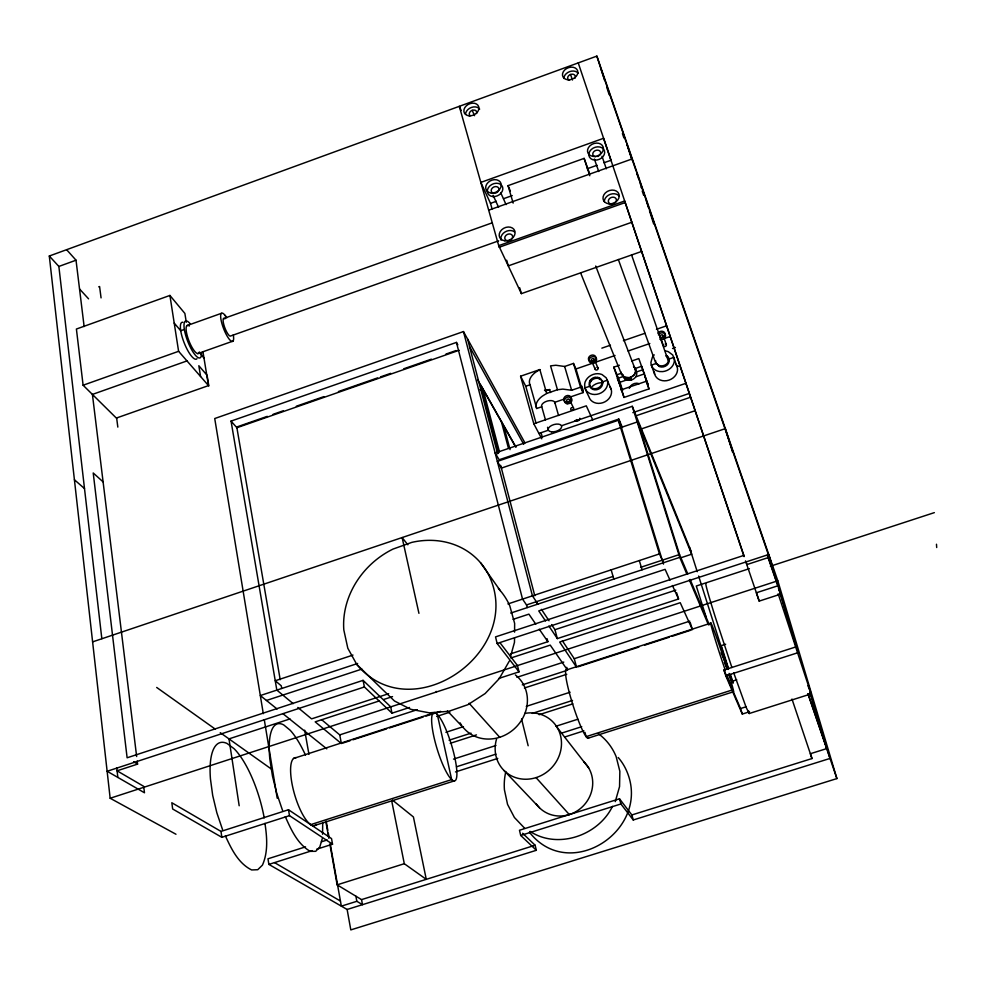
<?xml version="1.0" encoding="UTF-8"?>
<svg xmlns="http://www.w3.org/2000/svg" width="986" height="986" viewBox="0 0 986 986"><rect width="100%" height="100%" fill="white"/><g stroke="black" fill="none" stroke-linecap="round" stroke-linejoin="round"><path stroke-width="1.48" d="M514.519 637.93L514.482 642.293L510.452 656.812M514.569 632.125L514.643 623.411L509.787 605.823A76.957 68.145 -41.1 0 0 498.374 588.543M322.558 834.255L322.718 822.817M615.252 801.643L619.553 786.618L619.849 771.286L616.176 756.718A59.973 56.251 -47.4 0 0 598.391 733.707M322.286 838.593L319.821 846.912L315.717 851.312L310.22 851.362C297.439 843.967 291.116 829.583 285.287 816.654M509.244 661.175L499.224 678.688L485.124 693.565L467.906 704.694L448.864 711.276L429.354 712.841L410.792 709.316L394.499 701.009L381.57 688.573L356.735 664.367L347.811 648.246L343.818 629.955A80.112 70.142 -40.5 0 1 392.946 549.103L411.828 542.374A80.112 70.142 -40.5 0 1 490.276 578.314C522.272 653.336 411.002 729.997 356.735 664.367M612.479 806.363C598.428 835.512 557.768 849.685 530.037 831.371M590.257 380.399L591.095 379.339A6.631 5.633 -24.2 0 1 595.68 377.17L599.389 378.735A6.631 5.62 -24.2 0 1 601.719 386.364A6.631 5.62 -24.2 0 1 592.869 389.396A6.631 5.62 -24.2 0 1 590.552 381.767L590.257 380.399L590.552 381.767M590.75 381.52L591.588 380.473A6.631 5.62 -24.2 0 1 596.173 378.304L597.602 378.304M536.717 408.5A21.482 11.253 -16.2 0 1 542.337 396.138L546.663 393.463L539.847 369.565L535.571 372.252A21.298 11.45 -16.2 0 0 530.061 384.762L536.717 408.5L541.758 406.762A6.902 3.611 -16 0 1 547.489 400.994A6.902 3.611 -16 0 1 554.97 403.237M175.976 834.255L110.161 798.253L49.3 256.015L596.875 56.103L777.806 580.791L836.904 778.583L350.806 929.897L347.134 909.474L268.87 864.402L267.982 858.794L305.537 846.863M49.3 256.015L58.864 266.442L76.021 260.205L84.13 326.551M98.748 286.852L99.586 286.544L101.065 297.895M186.292 322.262L184.875 313.437L169.912 295.443L76.403 329.041L83.107 385.23L116.336 418.064L208.502 385.612L203.005 352.088M513.151 203.104L508.036 185.651L584.131 158.376L589.653 173.758M611 160.361L603.592 138.286L480.835 182.398L490.498 203.362L496.303 201.292M503.538 198.704L512.239 195.598M587.262 168.754L597.023 165.266M603.999 162.764L610.975 160.274M488.686 210.191L632.309 158.869M186.933 325.626L221.345 313.351M184.345 329.435L180.721 330.729L174.214 323.088M223.526 318.577L492.162 222.848M83.107 385.23L178.602 351.312L208.835 385.982L207.072 375.272L198.827 365.72L200.577 376.504M498.669 240.843L230.81 335.93A9.466 2.366 68.9 0 1 224.475 326.822A9.466 2.366 68.9 0 1 224.931 318.835M197.718 353.617L232.992 341.107M625.21 202.561L499.175 247.252L459.303 106.328L461.177 110.481M186.983 360.925L92.413 394.425L136.647 756.521M631.816 222.269L508.283 265.875L506.668 260.205M744.085 556.609L624.68 200.984L498.719 245.65L521.384 293.631L641.615 251.455M524.996 442.973L463.457 331.567L214.726 418.532L263.299 713.667M293.187 703.647L276.832 690.101L231.044 421.096L456.444 342.413L457.837 344.866M267.268 416.363L236.763 426.987L280.209 679.711M273.073 414.33L283.241 410.792M296.305 406.232L323.901 396.618M338.432 391.553L377.638 377.885M380.547 376.874L390.715 373.337M403.779 368.776L431.375 359.163M445.906 354.097L456.062 350.548M459.156 350.276L236.886 427.727L231.044 421.096M480.009 389.741L482.906 388.743L499.495 451.896M541.77 438.832L533.796 423.77L520.596 376.208L539.847 369.565M601.854 348.157L610.47 345.186M623.411 340.712L644.955 333.28M656.454 329.312L666.511 325.836M583.034 392.625L580.557 387.202L571.646 390.259L562.796 389.113L557.472 389.741L550.558 365.868L555.845 365.251L564.645 366.484L573.482 363.427L575.972 368.961L583.034 392.625L570.278 397.001M520.596 376.208L525.772 386.241L530.061 384.762M575.972 368.961L615.042 355.49M628.082 351.004L649.823 343.522M664.305 338.531L670.098 336.534M634.836 368.616L641.726 366.262L649.01 388.891L624.015 397.432L613.822 367.162L619.381 365.251M631.878 360.962L638.817 358.571L648.196 385.021L645.349 377.527M545.332 391.072L549.683 389.581L550.521 392.527M672.526 348.489L675.398 347.503M546.663 393.463L557.472 389.741M621.057 373.349L616.928 374.766L624.015 397.432M665.821 355.934A6.68 5.657 -20.6 0 1 668.348 363.538A6.68 5.657 -20.6 0 1 659.412 366.595L656.306 363.415L651.302 365.14L654.679 374.335A11.844 10.082 -20.5 0 0 669.063 380.103A11.844 10.082 -20.5 0 0 677.099 366.656L679.909 365.695M623.029 374.939A7.025 5.965 -22.4 0 0 623.263 376.492L617.359 378.513L621.981 389.753M642.465 369.91L636.549 371.932A7.025 5.965 -22.4 0 1 631.718 379.918L630.658 377.256A7.05 5.978 -22.4 0 0 635.514 369.245L634.824 367.852A7.05 5.978 -22.4 0 0 633.715 366.706M564.608 398.936L554.773 402.313L558.557 415.488M613.822 367.162L619.984 382.248L627.219 379.758M635.896 376.788L644.573 373.817M620.933 389.951L646.15 381.335L649.01 388.891M533.796 423.77L586.3 405.838L592.734 419.888M538.911 433.433L548.376 430.216L547.55 427.283M561.502 425.742L685.837 383.344M691.383 551.938L632.26 406.306L495.157 453.005L499.175 459.759L618.801 419.075L622.425 427.517M632.852 412.629L689.239 393.451M621.365 427.369L618.321 420.27L497.351 461.399L501.369 468.103L637.782 421.798L691.667 554.206L680.525 557.879M635.81 415.858L690.508 397.259M640.308 429.28L695.031 410.731M92.61 641.874L725.326 428.627L732.536 452.106M352.988 655.074L275.242 680.747L281.244 685.788L281.7 688.438M507.926 603.937L659.461 553.91L663.516 562.907M456.444 342.413L522.543 599.106L526.524 604.936L613.07 576.416M640.58 567.344L679.539 554.502L687.76 573.901M357.635 663.479L260.316 695.549L277.103 709.008M510.699 613.07L679.748 557.373L686.922 574.246M266.454 700.467L361.874 669.087M513.077 619.344L528.903 614.142L535.792 624.163M409.51 707.48L391.984 713.174L390.678 706.802L363.082 680.352L127.12 757.79L93.214 472.972L103.099 481.883M743.863 555.401L495.527 636.894L497.141 643.476L519.018 671.86L498.583 678.504M391.984 713.174L364.401 686.971L107.141 771.262L144.474 792.769L143.685 786.335L117.075 770.818L137.572 764.113L137.202 761.069M497.141 643.476L768.735 554.489L798.216 652.621L725.77 675.829L723.921 670.012L796.22 646.804L798.216 652.621M646.311 200.503L769.277 557.25L746.932 564.559L746.057 561.946M551.581 624.594L554.97 629.684L675.804 590.133M289.983 718.93L228.986 738.884L239.179 805.759M749.372 568.651L696.289 586.017L706.333 617.729M770.386 566.223L934.346 512.634M388.669 693.688L311.576 718.868L297.784 707.455M510.489 653.891L547.871 641.689L547.094 638.718M548.894 626.011L557.337 638.595L678.553 598.995L676.593 592.672M379.4 700.886L315.175 721.851L341.366 743.543L339.739 734.89L321.522 719.595M383.776 699.456L392.539 696.597M510.81 658.007L550.25 645.127L567.529 670.197L566.765 667.337M110.161 798.253L777.806 580.791M339.739 734.89L417.349 709.673M516.923 677.32L563.782 662.087M562.39 640.838L574.259 658.685L689.793 621.143M745.527 560.874L759.195 601.103L780.641 594.139L778.496 587.902L796.22 646.804M293.52 758.48L433.347 713.125M565.902 670.147L710.931 623.103M342.82 743.074L350.116 740.708M353.037 739.759L386.598 728.876M389.519 727.927L423.08 717.044M425.989 716.095L440.582 711.362M522.297 684.876L566.075 670.677M578.03 666.795L638.866 647.075M644.659 645.189L669.284 637.202M672.181 636.266L691.001 630.153M436.712 716.44L449.862 712.175M524.392 688.018L566.777 674.288M445.906 732.315L463.445 726.645M526.277 706.37L570.105 692.221M725.659 644.228L721.271 645.645L728.617 668.705M449.074 740.215L471.025 733.153M532.28 713.408L572.546 700.442M450.257 743.321L476.46 734.89M539.145 714.714L572.829 703.868M332.529 844.189L289.49 815.656L221.85 837.324L172.661 809.001L171.835 802.752L220.987 831.408L288.491 809.74L331.53 838.593L332.529 844.189L316.617 849.242M453.511 759.109L495.933 745.502M555.907 726.263L577.845 719.225M456.506 766.775L495.946 754.142M561.478 733.165L581.728 726.682M732.351 681.215L736.752 679.81M455.495 771.939L497.77 758.419M564.904 736.949L583.922 730.86M310.701 824.629L451.674 779.593L437.291 714.345M732.499 689.904L586.103 736.665L584.969 732.376M313.844 825.738L454.102 780.961A35.681 7.469 73 0 0 446.288 730.281A35.681 7.469 73 0 0 432.447 729.085A35.681 7.469 73 0 0 454.102 780.961M587.829 738.267L733.436 691.778M321.411 841.81L327.192 839.973M723.921 670.012L740.548 708.527L746.316 706.703M268.87 864.402L312.279 850.622M725.77 675.829L742.298 714.061L749.52 711.769M733.683 672.735L746.217 707.541L749.224 713.519L811.108 693.873L779.174 596.826A68.823 0.838 71.3 0 0 778.139 593.818M329.903 844.275L337.138 884.849L404.297 863.711L426.272 879.339L413.417 816.95L392.502 800.139M810.196 692.492L830.015 758.444L633.246 819.982L631.866 814.954L619.491 798.796L519.474 830.249L520.707 835.45L536.347 850.289L347.134 909.474M520.707 835.45L620.897 803.972L633.246 819.982M810.073 692.85L826.835 748.559L810.369 753.723L811.983 758.554L631.866 814.954M337.138 884.849L361.542 899.614L535.127 845.248L536.347 850.289M361.542 899.614L362.478 904.667L356.833 901.303L341.353 906.146L330.211 843.782M623.263 376.492L625.05 379.031L628.144 380.288L631.311 380.004L630.264 377.342A7.457 6.323 -22.4 0 0 635.65 370.514L595.717 266.023M630.658 377.256L628.365 377.761A7.457 6.323 -22.4 0 1 621.044 372.067M544.506 390.197L549.683 389.581M626.48 379.856L625.407 377.194L628.871 377.65L629.931 380.313M597.836 378.328L597.343 377.182L599.389 378.735M598.514 377.49L599.069 378.661M666.795 355.527A6.68 5.657 -20.6 0 1 667.473 363.045A6.68 5.657 -20.6 0 1 658.993 365.436L656.565 363.575M274.564 862.639L340.441 901.044M133.652 761.734L137.572 764.113M156.688 687.452L215.281 729.135M220.26 732.684L271.261 768.957M283.019 713.753L326.773 748.842M74.418 479.751L84.5 488.575M522.605 833.256L535.127 845.248M529.457 832.233C569.563 883.579 650.834 830.027 627.182 772.211A58.211 54.896 -48.7 0 0 618.21 757.507M524.601 828.191L514.421 817.505L507.556 804.403L504.425 789.811A59.973 56.251 -47.4 0 1 505.793 771.742M447.422 710.968L465.441 729.911A37.209 33.795 -43.3 0 0 517.194 725.942A37.209 33.795 -43.3 0 0 515.345 674.929M504.068 770.547L539.478 807.78M79.607 289.058L88.567 298.832M469.089 703.252L499.705 737.257M536.051 777.621L569.316 814.584M66.617 249.692L76.021 260.205M200.331 353.789L203.991 358.078M233.288 334.907A15.147 3.784 68.9 0 1 229.22 339.184A15.147 3.784 68.9 0 1 220.975 319.501A15.147 3.784 68.9 0 1 225.104 315.397L225.597 316.025M407.847 544.79L402.128 537.555L418.939 613.329M557.275 727.631L588.667 767.884M500.087 642.86L517.44 665.513L519.018 671.86M480.564 562.772L500.333 590.737M539.243 629.167L547.871 641.689M225.104 315.397L226.768 317.812M545.517 620.97L538.75 610.901L665.106 569.341L669.999 580.125M538.036 604.245L532.44 595.84L463.457 331.567M541.425 609.336L549.042 620.786M477.618 379.795L515.468 446.621M481.649 386.524L482.906 388.743M483.633 390.037L503.538 425.2L510.058 449.628M504.277 426.494L516.011 447.237M469.558 346.641L523.726 444.279M675.891 364.315L677.099 366.656L672.735 355.009L668.36 351.719A11.968 10.143 -20.6 0 0 665.513 350.991M610.026 386.882L611.172 389.224A11.758 10.02 -24.1 0 1 602.988 402.67A11.758 10.02 -24.1 0 1 588.95 396.84C586.584 391.676 582.369 385.526 586.152 379.955A11.881 10.082 -24.2 0 1 601.978 374.52L606.205 377.835L611.172 389.224M569.501 399.564L573.519 408.019M493.111 195.277L498.583 207.294M672.44 585.511L678.553 598.995M225.375 835.857C231.328 848.872 238.242 863.317 251.652 869.96L257.74 869.714L262.424 865.141C268.254 852.064 267.046 837.2 264.951 823.396M500.654 192.566L506.052 204.62M589.381 385.082L589.875 386.204L584.92 387.905A11.881 10.082 -24.2 0 0 599.094 393.759A11.881 10.082 -24.2 0 0 607.364 380.202L602.397 381.915L601.904 380.781M470.248 115.793A3.919 2.97 -25.5 0 1 472.183 110.321L474.537 115.682M508.036 185.651L510.403 191.087M591.378 360.408L595.15 369.183M689.313 579.867L708.441 624.853M724.377 662.309L727.323 669.247M729.085 673.401L733.214 683.113L730.466 674.461M594.287 359.409A1.541 1.306 -24 0 1 592.438 361.246A1.541 1.306 -24 0 1 591.773 359.077A1.541 1.306 -24 0 1 594.287 359.409L598.034 368.185M690.114 579.448L709.291 624.717M721.136 652.646L728.235 669.395M580.631 272.949L621.291 373.706M810.172 691.543L811.108 693.873M623.978 376.369L625.05 379.031M622.191 373.817L623.953 377.885M627.084 377.626L628.144 380.288M635.428 369.072L636.549 371.932L635.859 370.539A7.025 5.965 -22.4 0 0 634.75 369.393M808.002 685.726L809.272 689.214M656.306 363.415L655.887 362.256A6.68 5.657 -20.6 0 1 655.653 360.79M618.345 259.491L655.998 363.723M637.202 174.485L636.808 173.61M641.22 186.909L641.775 188.412L641.319 186.822M658.278 365.017L658.697 366.176M594.361 159.005L598.749 171.515M631.545 254.844L668.372 361.098M601.004 69.045L626.332 142.539M636.216 171.219L626.825 143.981L631.829 159.757M636.697 172.612L645.805 199.049M570.549 74.468L572.472 80.026M668.533 357.918L668.939 359.089L673.956 357.363A11.968 10.143 -20.6 0 1 662.765 371.599L659.708 371.562A11.968 10.143 -20.6 0 1 651.302 365.14L650.883 362.515L652.399 357.203A11.968 10.143 -20.6 0 1 654.236 354.874M660.287 336.657L663.418 345.704M622.412 133.578L623.916 137.929M642.206 191.05L643.661 195.29M767.478 554.847L778.114 585.709L756.398 592.771L759.195 601.103M767.478 555.907L778.077 586.67M808.15 693.91L826.835 748.559M807.891 693.737L836.904 778.583M602.015 156.269L606.304 168.803M663.233 335.647A1.553 1.306 -20.4 0 1 661.384 337.483A1.553 1.306 -20.4 0 1 660.657 335.326A1.553 1.306 -20.4 0 1 663.233 335.647L666.326 344.693M282.563 810.48L276.795 793.496L272.469 776.093L269.893 759.627A66.58 20.151 73.7 0 1 283.771 724.944L290.241 730.306A66.58 20.151 73.7 0 1 305.475 755.091M222.589 829.731L216.846 812.809L212.693 795.443L210.449 778.928A66.321 22.505 74 0 1 227.063 743.481L234.027 748.657A66.321 22.505 74 0 1 263.73 815.323L264.125 817.949M638.287 177.64L638.953 179.6M731.908 667.547L715.442 617.519A68.539 1.861 71.6 0 1 705.914 583.7M578.24 62.907L744.023 555.907M791.98 699.049L811.983 758.554M640.284 183.606L640.863 185.38M584.131 158.376L589.788 175.73M689.325 546.86L697.238 571.695M698.63 576.058L728.371 669.334M596.875 56.103L604.615 80.408M606.883 87.507L609.138 94.607M740.548 708.527L742.298 714.061M646.274 200.515L648.578 207.836M649.503 210.757L653.656 223.933M636.586 172.39L637.695 175.902M704.793 614.093L705.039 614.87M637.782 421.798L679.539 554.502M632.26 406.306L679.748 557.373M619.984 382.248L622.622 390.653M690.237 622.573L692.455 629.684L680.229 602.705L559.666 642.059L576.576 667.263L574.259 658.685M618.801 419.075L663.492 564.115M618.321 420.27L659.461 553.91M769.277 557.25L775.945 579.411M639.31 560.566L642.083 569.785M581.95 386.192L583.268 390.616M573.482 363.427L580.557 387.202M564.645 366.484L571.646 390.259M611.16 569.859L613.834 579.09M519.708 287.776L521.384 293.631M490.498 203.362L492.076 208.909M541.758 406.762L545.48 419.95M541.055 432.644L542.288 437.032M525.772 386.241L536.039 423.117M619.491 798.796L620.897 803.972M501.233 421.121L508.505 448.457M554.97 629.684L557.337 638.595M480.392 384.318L498.472 453.264M467.561 338.987L497.622 453.806M500.641 465.318L534.794 595.766M536.347 601.694L537.037 604.332M526.524 604.936L527.202 607.573M521.545 718.991L528.163 745.761M436.243 691.383L436.391 691.999M391.676 800.731L404.297 863.711M363.082 680.352L364.401 686.971M748.731 711.054L749.224 713.519M355.897 896.2L356.833 901.303M326.181 821.178L327.796 830.212M328.326 833.232L328.868 836.251M325.873 821.745L328.831 838.273M304.674 730.182L308.951 754.376M288.491 809.74L289.49 815.656M654.26 371.734L654.679 374.335M264.285 719.706L277.214 798.204M169.912 295.443L178.602 351.312M220.987 831.408L221.85 837.324M116.644 418.027L117.827 427.098M58.864 266.442L101.829 638.669M116.73 767.786L117.839 777.424M936.478 544.235L936.7 547.526M461.658 725.376A37.209 33.795 -43.3 0 1 460.105 722.849M728.888 674.547A36.359 1.159 71.7 0 1 733.572 691.876A36.359 1.159 71.7 0 1 726.768 674.535M725.4 670.616A36.359 1.159 71.7 0 1 710.672 622.856A36.359 1.159 71.7 0 1 727.2 669.186M588.815 737.516A36.001 4.474 72.3 0 1 573.285 706.124A36.001 4.474 72.3 0 1 567.012 669.777M524.675 713.445A34.461 31.848 -45.2 0 1 561.478 744.257A34.461 31.848 -45.2 0 1 523.061 779.137A34.461 31.848 -45.2 0 1 496.562 738.97M583.811 761.759A31.959 29.987 -47.9 0 1 581.321 807.78A31.959 29.987 -47.9 0 1 536.113 803.75M316.358 824.506A35.348 10.55 73.7 0 1 294.95 795.677A35.348 10.55 73.7 0 1 296.133 757.63M598.909 377.601A6.631 5.633 -24.2 0 1 601.238 385.23A6.631 5.633 -24.2 0 1 592.376 388.274A6.631 5.633 -24.2 0 1 590.059 380.633M591.994 386.648A11.758 10.02 -24.1 0 1 603.062 382.839M596.986 367.359A1.528 1.294 -24 0 1 597.997 368.986A1.528 1.294 -24 0 1 595.951 369.96A1.528 1.294 -24 0 1 595.298 368.16M572.225 407.477A1.541 1.319 -25.8 0 1 573.618 409.153A1.541 1.319 -25.8 0 1 571.239 409.966A1.541 1.319 -25.8 0 1 571.473 407.736M579.805 418.237A3.044 2.613 -25.8 0 1 574.715 420.652M576.896 419.629A3.057 2.613 -25.8 0 1 576.12 419.802M665.242 343.88A1.541 1.306 -20.3 0 1 666.302 345.494A1.541 1.306 -20.3 0 1 664.244 346.468A1.541 1.306 -20.3 0 1 663.553 344.681M629.29 388.373A6.914 5.904 -22.2 0 1 639.187 383.69M657.872 333.28A3.907 3.278 -20.4 0 1 662.802 331.382A3.907 3.278 -20.4 0 1 664.835 335.326A3.907 3.278 -20.4 0 1 660.263 337.915M658.426 334.858A3.895 3.278 -20.4 0 1 663.627 333.058A3.895 3.278 -20.4 0 1 665.094 337.459A3.895 3.278 -20.4 0 1 659.88 339.246M633.493 366.176A7.457 6.323 -22.4 0 1 635.391 368.863M569.538 80.297A3.956 3.007 -22.3 0 1 568.207 76.267A3.956 3.007 -22.3 0 1 573.458 74.357A3.956 3.007 -22.3 0 1 574.789 78.387M472.183 110.321A3.919 2.97 -25.5 0 1 476.608 113.476M604.282 201.649A8.307 6.619 -21.6 0 1 610.297 194.316A8.307 6.619 -21.6 0 1 619.393 196.288M612.368 204.003A4.154 3.315 -21.6 0 1 608.461 200.232A4.154 3.315 -21.6 0 1 614.401 197.397A4.154 3.315 -21.6 0 1 615.239 202.635M614.389 203.276A4.154 3.315 -21.6 0 1 613.415 203.745M595.692 156.774A4.08 3.192 -21.9 0 1 593.153 152.571A4.08 3.192 -21.9 0 1 599.032 150.464A4.08 3.192 -21.9 0 1 599.537 155.394M598.712 156.034A4.08 3.192 -21.9 0 1 597.75 156.491M494.947 193.219A4.03 3.155 -25.7 0 1 491.607 188.992A4.03 3.155 -25.7 0 1 498.14 187.389A4.03 3.155 -25.7 0 1 495.958 192.973M501.011 240.128A8.208 6.557 -25.8 0 1 504.98 231.993A8.208 6.557 -25.8 0 1 514.495 231.858M465.503 114.29A7.826 5.953 -25.5 0 1 471.37 107.462A7.826 5.953 -25.5 0 1 479.664 109.126M563.832 78.461A7.913 6.002 -22.3 0 1 569.612 71.633A7.913 6.002 -22.3 0 1 578.178 73.235M196.953 358.768A19.782 5.423 68.6 0 1 184 342.389A19.782 5.423 68.6 0 1 182.854 322.249M201.538 353.013A19.782 5.374 68.6 0 1 193.811 353.173A19.782 5.374 68.6 0 1 184.172 328.141A19.782 5.374 68.6 0 1 190.335 323.926M199.332 351.965A15.11 4.104 68.6 0 1 188.881 340.712A15.11 4.104 68.6 0 1 189.324 326.009M551.42 431.806A6.951 3.55 -15.9 0 0 561.687 426.642A6.951 3.55 -15.9 0 0 551.679 425.434A6.951 3.55 -15.9 0 0 551.42 431.806M566.457 402.3A3.895 3.315 -25.9 0 0 571.165 397.641A3.895 3.315 -25.9 0 0 564.83 396.779A3.895 3.315 -25.9 0 0 566.457 402.3M567.16 403.767A3.895 3.315 -25.9 0 0 571.855 399.12A3.895 3.315 -25.9 0 0 565.545 398.245A3.895 3.315 -25.9 0 0 567.16 403.767M567.776 401.733A1.553 1.319 -25.9 0 0 569.649 399.872A1.553 1.319 -25.9 0 0 567.123 399.527A1.553 1.319 -25.9 0 0 567.776 401.733M591.181 361.726A3.87 3.254 -24 0 0 595.84 357.129A3.87 3.254 -24 0 0 589.529 356.316A3.87 3.254 -24 0 0 591.181 361.726M591.834 363.242A3.87 3.254 -24 0 0 596.481 358.657A3.87 3.254 -24 0 0 590.183 357.844A3.87 3.254 -24 0 0 591.834 363.242M609.028 203.831A8.332 6.631 -21.7 0 0 618.962 194.168A8.332 6.631 -21.7 0 0 605.367 192.923A8.332 6.631 -21.7 0 0 609.028 203.831M594.669 160.102A8.159 6.384 -21.9 0 0 604.418 150.71A8.159 6.384 -21.9 0 0 591.156 149.613A8.159 6.384 -21.9 0 0 594.669 160.102M593.375 156.392A8.184 6.397 -21.9 0 0 603.149 146.963A8.184 6.397 -21.9 0 0 589.85 145.879A8.184 6.397 -21.9 0 0 593.375 156.392M492.84 196.571A8.073 6.323 -25.7 0 0 502.65 187.192A8.073 6.323 -25.7 0 0 489.759 185.997A8.073 6.323 -25.7 0 0 492.84 196.571M491.213 193.009A8.098 6.335 -25.7 0 0 501.048 183.606A8.098 6.335 -25.7 0 0 488.132 182.41A8.098 6.335 -25.7 0 0 491.213 193.009M507.593 240.818A4.104 3.278 -25.8 0 0 512.584 236.024A4.104 3.278 -25.8 0 0 506.003 235.334A4.104 3.278 -25.8 0 0 507.593 240.818M469.151 115.818A7.851 5.965 -25.5 0 0 478.728 106.796A7.851 5.965 -25.5 0 0 466.255 105.859A7.851 5.965 -25.5 0 0 469.151 115.818M568.096 79.78A7.937 6.015 -22.3 0 0 577.611 70.733A7.937 6.015 -22.3 0 0 564.781 69.883A7.937 6.015 -22.3 0 0 568.096 79.78M504.869 240.794A8.245 6.569 -25.8 0 0 514.865 231.143A8.245 6.569 -25.8 0 0 501.677 229.8A8.245 6.569 -25.8 0 0 504.869 240.794"/></g></svg>
